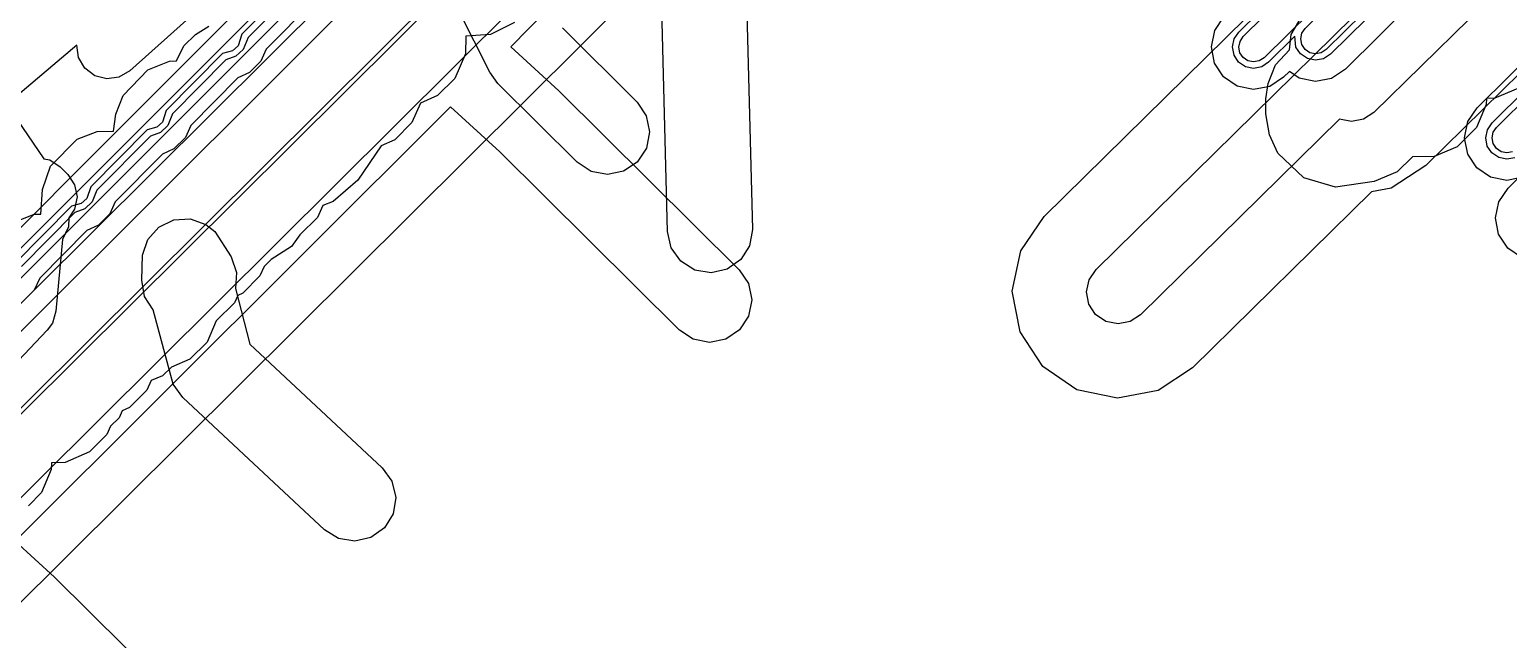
# Model space of a CAD drawing. Header units: metres. Extents: x -2677 to -840, y 169 to 1487.
# Drawn here: x -1784.3 to -1714.6, y 723.3 to 752 of the extents above; entities that cross this region are included whole.
import ezdxf

# ---------------------------------------------------------------- set-up
doc = ezdxf.new("R2010")
doc.units = ezdxf.units.M
doc.layers.add('AI_GREENING_EXCLUSIONS', color=1, linetype='Continuous')
doc.layers.add('AI_GREENING_LAWN', color=82, linetype='Continuous')

msp = doc.modelspace()

# ---------------------------------------------------------------- linework, layer by layer
at = {"layer": 'AI_GREENING_EXCLUSIONS'}
for points in [[(-1795.157, 728.767), (-1745.387, 778.207), (-1743.751, 779.29), (-1741.824, 779.659), (-1739.903, 779.259), (-1738.284, 778.15), (-1734.085, 773.844), (-1733.025, 772.218), (-1732.665, 770.31), (-1733.058, 768.409), (-1734.146, 766.801), (-1734.437, 766.513), (-1736.064, 765.436), (-1737.98, 765.065), (-1739.891, 765.454), (-1741.508, 766.546), (-1742.075, 767.402), (-1785.256, 724.507)], [(-1792.691, 726.283), (-1742.921, 775.724), (-1742.43, 776.049), (-1741.852, 776.16), (-1741.275, 776.039), (-1740.79, 775.707), (-1736.591, 771.401), (-1736.273, 770.913), (-1736.165, 770.341), (-1736.283, 769.77), (-1736.609, 769.288), (-1737.389, 768.676), (-1737.963, 768.565), (-1738.537, 768.682), (-1739.022, 769.009), (-1739.345, 769.497), (-1739.449, 770.035), (-1741.881, 772.528), (-1789.514, 725.211)], [(-1738.233, 775.01), (-1761.642, 751.184), (-1759.374, 749.108), (-1750.864, 740.67), (-1750.427, 740.023), (-1750.272, 739.259), (-1750.421, 738.493), (-1750.851, 737.842), (-1751.498, 737.406), (-1752.263, 737.25), (-1753.029, 737.399), (-1753.68, 737.83), (-1762.162, 746.239), (-1764.479, 748.357), (-1785.022, 727.891), (-1783.168, 726.194), (-1776.506, 719.612)], [(-1761.754, 764.7), (-1782.908, 743.533), (-1783.871, 742.577), (-1789.684, 736.762)], [(-1761.047, 763.993), (-1782.203, 742.823), (-1783.166, 741.867), (-1788.98, 736.052)], [(-1713.189, 756.434), (-1719.718, 754.469), (-1723.181, 751.051), (-1723.409, 750.901), (-1723.677, 750.85), (-1723.945, 750.905), (-1724.171, 751.058), (-1724.321, 751.286), (-1724.373, 751.554), (-1724.318, 751.822), (-1724.164, 752.048), (-1720.529, 755.631), (-1720.288, 755.759), (-1713.592, 757.774)], [(-1719.561, 754.203), (-1722.97, 750.838), (-1723.296, 750.623), (-1723.679, 750.55), (-1724.061, 750.628), (-1724.384, 750.847), (-1724.599, 751.173), (-1724.646, 751.683), (-1725.889, 750.456), (-1726.215, 750.242), (-1726.598, 750.168), (-1726.98, 750.247), (-1727.303, 750.466), (-1727.518, 750.792), (-1727.592, 751.175), (-1727.513, 751.557), (-1727.294, 751.88), (-1721.544, 757.549)], [(-1720.539, 756.158), (-1726.1, 750.67), (-1726.328, 750.52), (-1726.596, 750.468), (-1726.864, 750.523), (-1727.09, 750.676), (-1727.24, 750.905), (-1727.292, 751.173), (-1727.237, 751.44), (-1727.083, 751.666), (-1721.353, 757.318)], [(-1789.812, 732.746), (-1767.246, 755.214)], [(-1773.683, 755.357), (-1779.617, 750.054), (-1780.121, 749.757), (-1780.701, 749.675), (-1781.267, 749.822), (-1781.735, 750.174), (-1782.032, 750.678), (-1782.113, 751.254), (-1785.409, 748.458), (-1783.66, 745.908), (-1783.382, 745.852), (-1782.896, 745.528), (-1782.537, 745.168), (-1782.212, 744.681), (-1782.098, 744.107), (-1782.212, 743.534), (-1782.488, 743.121), (-1782.495, 742.702), (-1782.789, 742.105), (-1783.099, 738.725), (-1783.265, 738.164), (-1783.507, 737.826), (-1786.483, 734.708)], [(-1771.67, 754.46), (-1774.326, 751.78), (-1774.505, 751.232), (-1774.774, 750.989), (-1775.234, 750.864), (-1777.889, 748.184), (-1778.068, 747.636), (-1778.337, 747.393), (-1778.797, 747.268), (-1781.453, 744.588), (-1781.632, 744.04), (-1781.9, 743.797), (-1782.361, 743.672), (-1785.016, 740.992)], [(-1771.512, 754.166), (-1774.032, 751.624), (-1774.256, 751.064), (-1774.606, 750.741), (-1775.076, 750.57), (-1777.595, 748.028), (-1777.82, 747.468), (-1778.169, 747.145), (-1778.639, 746.974), (-1781.159, 744.431), (-1781.383, 743.872), (-1781.733, 743.548), (-1782.202, 743.378), (-1784.722, 740.835)], [(-1759.205, 752.071), (-1755.685, 748.581), (-1755.248, 747.934), (-1755.093, 747.169), (-1755.242, 746.403), (-1755.673, 745.753), (-1756.32, 745.316), (-1757.084, 745.161), (-1757.85, 745.31), (-1758.501, 745.74), (-1762.254, 749.461), (-1762.634, 749.985), (-1764.827, 754.36)], [(-1713.985, 749.987), (-1718.469, 745.591), (-1720.102, 744.524), (-1721.041, 744.347), (-1721.041, 744.347), (-1729.475, 736.056), (-1731.106, 734.986), (-1733.023, 734.621), (-1734.933, 735.018), (-1736.546, 736.116), (-1737.616, 737.747), (-1737.98, 739.664), (-1737.583, 741.574), (-1736.485, 743.187), (-1725.048, 754.431)], [(-1716.435, 752.487), (-1720.919, 748.091), (-1721.409, 747.771), (-1721.984, 747.662), (-1722.542, 747.779), (-1722.542, 747.779), (-1731.929, 738.552), (-1732.418, 738.231), (-1732.993, 738.121), (-1733.566, 738.24), (-1734.05, 738.57), (-1734.371, 739.059), (-1734.48, 739.634), (-1734.361, 740.207), (-1734.032, 740.691), (-1720.973, 753.529)], [(-1770.947, 753.314), (-1773.171, 751.069), (-1773.427, 750.505), (-1773.967, 749.965), (-1774.51, 749.718), (-1776.734, 747.473), (-1776.991, 746.909), (-1777.531, 746.369), (-1778.074, 746.122), (-1780.298, 743.877), (-1780.554, 743.313), (-1781.094, 742.773), (-1781.637, 742.526), (-1783.861, 740.281), (-1784.117, 739.717), (-1784.658, 739.177)], [(-1719.035, 753.317), (-1722.268, 750.126), (-1722.919, 749.697), (-1723.686, 749.55), (-1724.45, 749.707), (-1724.91, 750.018), (-1725.187, 749.745), (-1725.838, 749.315), (-1726.605, 749.168), (-1727.369, 749.325), (-1728.015, 749.763), (-1728.444, 750.415), (-1728.592, 751.181), (-1728.434, 751.946), (-1727.997, 752.592)], [(-1785.686, 742.661), (-1784.123, 743.293), (-1783.807, 743.29), (-1783.737, 744.459), (-1783.348, 745.557), (-1782.089, 746.836), (-1781.158, 747.186), (-1780.384, 747.207), (-1780.263, 748.009), (-1779.924, 748.884), (-1778.764, 750.106), (-1777.734, 750.513), (-1777.404, 750.522), (-1777.06, 751.227), (-1776.505, 751.761), (-1775.889, 752.163)], [(-1761.465, 752.332), (-1762.602, 751.768), (-1763.766, 751.691), (-1763.783, 750.846), (-1764.281, 749.695), (-1765.091, 748.885), (-1765.905, 748.528), (-1766.306, 747.609), (-1767.116, 746.799), (-1767.759, 746.513), (-1768.853, 744.906), (-1770.01, 743.9), (-1770.502, 743.709), (-1770.755, 743.145), (-1771.591, 742.318), (-1771.989, 741.768), (-1772.948, 741.156), (-1773.27, 740.826), (-1773.47, 740.388), (-1774.28, 739.578), (-1774.512, 739.464), (-1774.674, 739.117), (-1775.531, 738.275), (-1775.968, 737.272), (-1776.778, 736.462), (-1777.643, 736.083), (-1778.069, 735.679), (-1778.609, 735.453), (-1778.815, 735.002), (-1779.625, 734.192), (-1779.966, 734.033), (-1780.12, 733.704), (-1780.516, 733.308), (-1780.7, 732.909), (-1781.51, 732.099), (-1782.661, 731.601), (-1783.305, 731.584), (-1783.322, 731.26), (-1783.775, 730.176), (-1784.382, 729.548)], [(-1714.127, 749.222), (-1715.211, 748.769), (-1715.611, 748.752), (-1715.628, 748.468), (-1716.081, 747.384), (-1717.003, 746.462), (-1718.087, 746.009), (-1719.1, 745.992), (-1719.821, 745.293), (-1720.905, 744.84), (-1722.739, 744.575), (-1724.236, 745.013), (-1725.46, 746.172), (-1725.846, 747.028), (-1726.028, 748.017), (-1726.027, 748.735), (-1725.91, 749.462), (-1725.571, 750.337), (-1724.902, 751.042), (-1724.828, 751.767), (-1724.262, 752.719)], [(-1713.963, 741.26), (-1714.609, 741.698), (-1715.038, 742.35), (-1715.185, 743.116), (-1715.028, 743.88), (-1714.59, 744.526), (-1714.123, 744.987), (-1714.66, 744.884), (-1715.424, 745.041), (-1716.07, 745.479), (-1716.5, 746.131), (-1716.647, 746.897), (-1716.49, 747.661), (-1716.052, 748.307), (-1712.997, 751.323)], [(-1714.27, 745.957), (-1714.653, 745.884), (-1715.036, 745.962), (-1715.359, 746.181), (-1715.573, 746.507), (-1715.647, 746.89), (-1715.568, 747.273), (-1715.349, 747.596), (-1712.15, 750.753)], [(-1714.383, 746.235), (-1714.651, 746.184), (-1714.919, 746.239), (-1715.145, 746.392), (-1715.295, 746.62), (-1715.347, 746.888), (-1715.292, 747.156), (-1715.139, 747.382), (-1711.895, 750.583)]]:
    msp.add_lwpolyline(points, dxfattribs=at)
for points in [[(-1752.595, 765.674), (-1752.13, 765.399), (-1751.217, 764.314), (-1750.87, 763.616), (-1750.842, 762.762), (-1750.753, 762.363), (-1750.243, 742.581), (-1750.376, 741.812), (-1750.792, 741.153), (-1751.43, 740.703), (-1752.191, 740.531), (-1752.96, 740.663), (-1753.62, 741.08), (-1754.07, 741.717), (-1754.242, 742.478), (-1754.735, 761.606), (-1755.01, 761.93), (-1755.25, 762.672), (-1755.355, 764.086), (-1755.214, 764.608), (-1754.777, 765.254), (-1754.126, 765.683), (-1753.359, 765.831), (-1752.595, 765.674)], [(-1778.241, 742.684), (-1777.538, 743.024), (-1776.759, 743.069), (-1776.022, 742.813), (-1775.597, 742.479), (-1774.836, 741.283), (-1774.584, 740.545), (-1774.632, 739.794), (-1773.951, 737.178), (-1767.699, 731.34), (-1767.243, 730.707), (-1767.065, 729.947), (-1767.191, 729.177), (-1767.602, 728.513), (-1768.236, 728.058), (-1768.995, 727.879), (-1769.765, 728.005), (-1770.429, 728.416), (-1777.106, 734.65), (-1777.561, 735.284), (-1778.503, 738.787), (-1778.91, 739.419), (-1779.05, 740.187), (-1779.016, 741.364), (-1778.759, 742.101), (-1778.241, 742.684)]]:
    msp.add_lwpolyline(points, close=True, dxfattribs=at)
at = {"layer": 'AI_GREENING_LAWN'}
for points in [[(-1744.206, 774.142), (-1913.51, 606.046)], [(-1790.177, 737.258), (-1762.275, 765.169)]]:
    msp.add_lwpolyline(points, dxfattribs=at)

doc.saveas('drawing.dxf')
